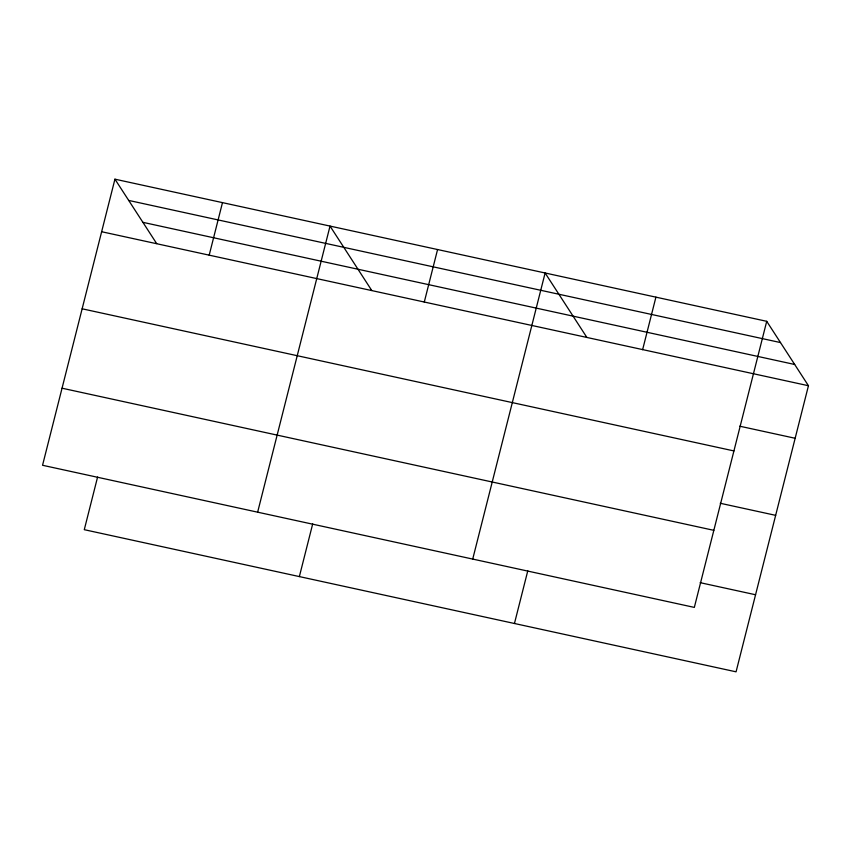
<?xml version="1.0" encoding="UTF-8"?>
<svg xmlns="http://www.w3.org/2000/svg" width="851" height="851" viewBox="0 0 851 851"><rect width="100%" height="100%" fill="white"/><g stroke="black" fill="none" stroke-linecap="round" stroke-linejoin="round"><path stroke-width="1.28" d="M114.938 179.178L42.55 465.274L694.331 607.401L766.719 321.316L114.938 179.178L156.669 243.599M97.599 477.017L84.281 529.684L736.062 671.822L808.45 385.726L766.719 321.316M209.186 255.183L222.483 202.634M257.64 512.174L330.028 226.089L371.759 290.499M299.361 576.584L312.689 523.929M424.277 302.084L437.574 249.534M472.72 559.075L545.119 272.99L586.85 337.4M514.451 623.496L527.78 570.83M642.622 349.697L655.919 297.148M128.714 200.432L780.495 342.57M142.904 222.334L794.674 364.473M101.641 231.727L808.45 385.726M739.753 426.202L795.153 438.276M82.143 308.796L733.924 450.934M720.254 503.271L775.655 515.344M62.049 388.205L713.829 530.333M700.16 582.669L755.56 594.753"/></g></svg>
